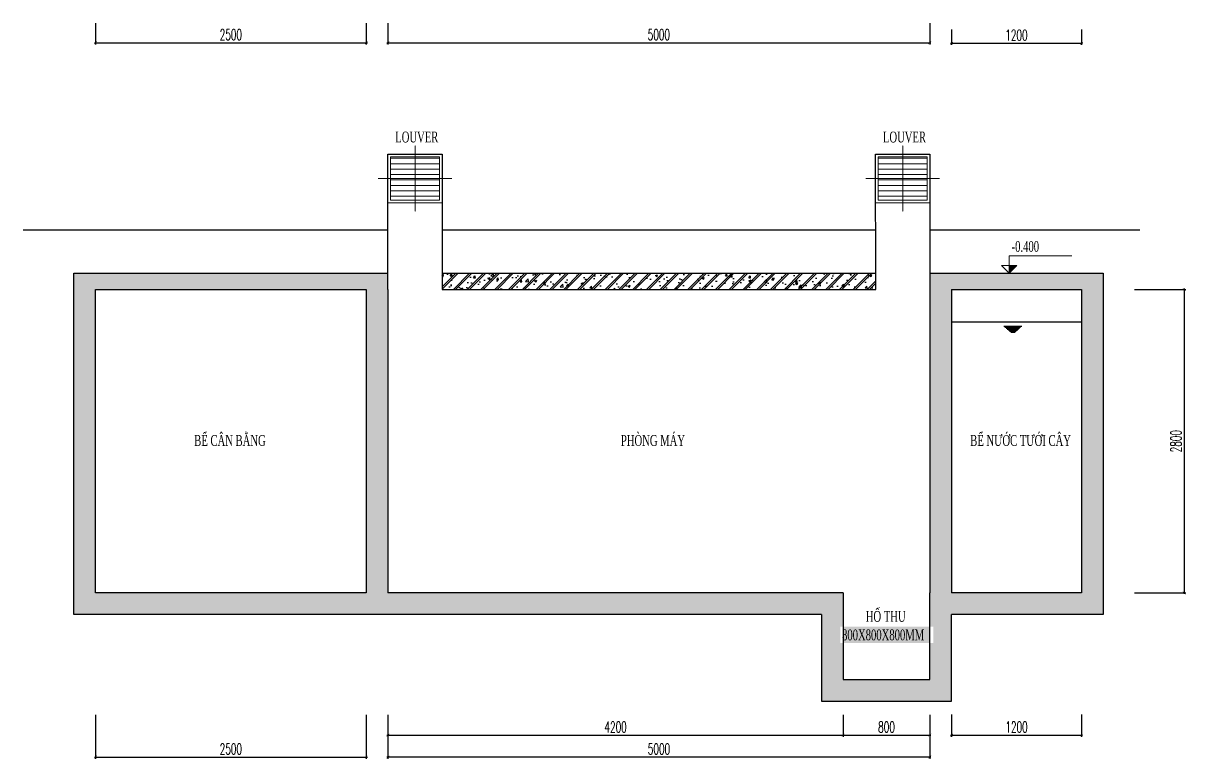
# Model space of a CAD drawing. Header units: millimetres. Extents: x -225363 to 347188, y -782467 to 813415.
# Drawn here: x 47267 to 57996, y 6259 to 13046 of the extents above; entities that cross this region are included whole.
import ezdxf

# ---------------------------------------------------------------- set-up
doc = ezdxf.new("R2010")
doc.units = ezdxf.units.MM
doc.linetypes.add('CENTER', pattern=[2, 1.25, -0.25, 0.25, -0.25])
doc.linetypes.add('CONTINOUS', pattern=[0])
for name, color, linetype, lineweight in [('day dien nguon', 251, 'Continuous', 9), ('N3-NOTE', 11, 'Continuous', 13), ('N4-OTHER1', 143, 'CONTINOUS', 15)]:
    doc.layers.add(name, color=color, linetype=linetype, lineweight=lineweight)
doc.layers.add('Text', color=3, linetype='Continuous')
doc.layers.add('TEXT_TK', color=2, linetype='Continuous')
doc.styles.add('HW_vnsimli', font='vnsimli.shx', dxfattribs={"width": 0.6})
doc.styles.add('mat bang 150', font='vntimeh.shx', dxfattribs={"width": 0.75})
doc.dimstyles.new('HW_ 1-50', dxfattribs={"dimscale": 50, "dimtxt": 2, "dimasz": 0.5, "dimexe": 0.3, "dimexo": 0, "dimgap": 0.5, "dimtad": 1, "dimdec": 0, "dimrnd": 10, "dimzin": 0, "dimdsep": 46, "dimtxsty": 'HW_vnsimli', "dimblk": 'ARCHTICK', "dimcen": 0.5, "dimdle": 0.2, "dimclrd": 8, "dimclre": 8, "dimclrt": 3, "dimadec": 0, "dimazin": 0, "dimtfac": 0.0001, "dimtdec": 0, "dimtix": 1, "dimtmove": 0, "dimatfit": 3, "dimldrblk": 'CLOSEDBLANK', "dimfxl": 0.18, "dimtfill": 1, "dimtolj": 1, "dimtzin": 0, "dimarcsym": 1})
pattern_1 = [(50, (45534.51, 5884.03), (215.178, -18.8256), [22.5, -247.5]), (355, (45534.51, 5884.03), (-41.6254, 225.6576), [18, -198]), (100.4514, (45552.45, 5882.47), (173.5528, 206.832), [19.122, -210.3426]), (46.1842, (45534.51, 5944.03), (320.1723, -49.6557), [33.75, -371.25]), (96.6356, (45561.2, 5939.9), (280.399, 292.235), [28.683, -315.514]), (351.1842, (45534.5, 5944.03), (280.399, 292.236), [27, -297]), (21, (45564.51, 5929.03), (179.072, -120.7857), [22.5, -247.5]), (326, (45564.51, 5929.03), (72.9946, 217.545), [18, -198]), (71.4514, (45579.44, 5918.97), (252.0668, 96.759), [19.122, -210.3426]), (37.5, (45534.514, 5884.034), (3.64796, 99.86816), [0, -195.6, 0, -201, 0, -198.75]), (7.5, (45534.51, 5884.03), (78.9209, 118.3235), [0, -114.6, 0, -191.1, 0, -75.75]), (327.5, (45467.61, 5884.03), (160.14673, -6.76646), [0, -75, 0, -234, 0, -310.5]), (317.5, (45437.61, 5884.03), (174.9559, 30.0315), [0, -97.5, 0, -155.4, 0, -220.5]), (45, (45534.51, 5884.03), (-63.6396, 63.6396), []), (45, (45534.51, 5905.03), (-63.6396, 63.6396), [])]

# ---------------------------------------------------------------- blocks, each defined once
blk = doc.blocks.new('$G450x400')
at = {"linetype": 'Continuous'}
h = blk.add_hatch(dxfattribs=at)
h.set_pattern_fill('_USER', color=8, scale=50, style=0, pattern_type=0)
h.set_pattern_definition([(0, (-4278900, -1257300), (0, 50), [])])
h.paths.add_polyline_path([(-225, -200), (225, -200), (225, 200), (-225, 200)])
at = {"color": 8, "linetype": 'Continuous'}
blk.add_lwpolyline([(-250, -225), (250, -225), (250, 225), (-250, 225)], close=True, dxfattribs=at)
at = {"color": 8, "linetype": 'CENTER'}
for points in [[(0, -305), (0, 305)], [(-340, 0), (340, 0)]]:
    blk.add_lwpolyline(points, dxfattribs=at)
at = {"linetype": 'Continuous'}
blk.add_lwpolyline([(-225, -200), (225, -200), (225, 200), (-225, 200)], close=True, dxfattribs=at)
blk = doc.blocks.new('_ARCHTICK')
at = {"const_width": 0.15}
blk.add_lwpolyline([(-0.5, -0.5), (0.5, 0.5)], dxfattribs=at)
blk = doc.blocks.new('*D129')
at = {"color": 8, "lineweight": -2, "transparency": 16777216}
for p, q in [((47933, 13046), (47933, 12851)), ((50433, 13046), (50433, 12851)), ((47923, 12866), (50443, 12866))]:
    blk.add_line(p, q, dxfattribs=at)
at = {"layer": 'Defpoints', "color": 0, "transparency": 16777216}
for p in [(47933, 13046), (50433, 13046), (50433, 12866)]:
    blk.add_point(p, dxfattribs=at)
at = {"color": 8, "lineweight": -2, "transparency": 16777216, "xscale": 25, "yscale": 25, "zscale": 25, "rotation": 180}
blk.add_blockref('_ARCHTICK', (47933, 12866), dxfattribs=at)
at = {"color": 8, "lineweight": -2, "transparency": 16777216, "xscale": 25, "yscale": 25, "zscale": 25}
blk.add_blockref('_ARCHTICK', (50433, 12866), dxfattribs=at)
at = {"color": 3, "transparency": 16777216, "insert": (49183, 12941), "char_height": 100, "attachment_point": 5, "style": 'HW_vnsimli', "bg_fill": 3, "box_fill_scale": 1.1, "bg_fill_color": 256, "bg_fill_true_color": 13158600, "bg_fill_transparency": 0}
blk.add_mtext('\\A1;2500', dxfattribs=at)
blk = doc.blocks.new('_ClosedBlank')
at = {"color": 0, "linetype": 'ByBlock', "lineweight": -2}
for p, q in [((-1, 0.17), (0, 0)), ((-1, 0.17), (-1, -0.17)), ((0, 0), (-1, -0.17))]:
    blk.add_line(p, q, dxfattribs=at)
blk = doc.blocks.new('*D130')
at = {"color": 8, "lineweight": -2, "transparency": 16777216}
for p, q in [((50633, 13046), (50633, 12851)), ((55633, 13046), (55633, 12851)), ((50623, 12866), (55643, 12866))]:
    blk.add_line(p, q, dxfattribs=at)
at = {"layer": 'Defpoints', "color": 0, "transparency": 16777216}
for p in [(50633, 13046), (55633, 13046), (55633, 12866)]:
    blk.add_point(p, dxfattribs=at)
at = {"color": 8, "lineweight": -2, "transparency": 16777216, "xscale": 25, "yscale": 25, "zscale": 25, "rotation": 180}
blk.add_blockref('_ARCHTICK', (50633, 12866), dxfattribs=at)
at = {"color": 8, "lineweight": -2, "transparency": 16777216, "xscale": 25, "yscale": 25, "zscale": 25}
blk.add_blockref('_ARCHTICK', (55633, 12866), dxfattribs=at)
at = {"color": 3, "transparency": 16777216, "insert": (53133, 12941), "char_height": 100, "attachment_point": 5, "style": 'HW_vnsimli', "bg_fill": 3, "box_fill_scale": 1.1, "bg_fill_color": 256, "bg_fill_true_color": 13158600, "bg_fill_transparency": 0}
blk.add_mtext('\\A1;5000', dxfattribs=at)
blk = doc.blocks.new('*D131')
at = {"color": 8, "lineweight": -2, "transparency": 16777216}
for p, q in [((47933, 6663), (47933, 6259)), ((50433, 6663), (50433, 6259)), ((47923, 6274), (50443, 6274))]:
    blk.add_line(p, q, dxfattribs=at)
at = {"layer": 'Defpoints', "color": 0, "transparency": 16777216}
for p in [(47933, 6663), (50433, 6663), (50433, 6274)]:
    blk.add_point(p, dxfattribs=at)
at = {"color": 8, "lineweight": -2, "transparency": 16777216, "xscale": 25, "yscale": 25, "zscale": 25, "rotation": 180}
blk.add_blockref('_ARCHTICK', (47933, 6274), dxfattribs=at)
at = {"color": 8, "lineweight": -2, "transparency": 16777216, "xscale": 25, "yscale": 25, "zscale": 25}
blk.add_blockref('_ARCHTICK', (50433, 6274), dxfattribs=at)
at = {"color": 3, "transparency": 16777216, "insert": (49183, 6349), "char_height": 100, "attachment_point": 5, "style": 'HW_vnsimli', "bg_fill": 3, "box_fill_scale": 1.1, "bg_fill_color": 256, "bg_fill_true_color": 13158600, "bg_fill_transparency": 0}
blk.add_mtext('\\A1;2500', dxfattribs=at)
blk = doc.blocks.new('*D132')
at = {"color": 8, "lineweight": -2, "transparency": 16777216}
for p, q in [((50633, 6663), (50633, 6461)), ((54834, 6663), (54834, 6461)), ((50623, 6476), (54844, 6476))]:
    blk.add_line(p, q, dxfattribs=at)
at = {"layer": 'Defpoints', "color": 0, "transparency": 16777216}
for p in [(50633, 6663), (54834, 6663), (54834, 6476)]:
    blk.add_point(p, dxfattribs=at)
at = {"color": 8, "lineweight": -2, "transparency": 16777216, "xscale": 25, "yscale": 25, "zscale": 25, "rotation": 180}
blk.add_blockref('_ARCHTICK', (50633, 6476), dxfattribs=at)
at = {"color": 8, "lineweight": -2, "transparency": 16777216, "xscale": 25, "yscale": 25, "zscale": 25}
blk.add_blockref('_ARCHTICK', (54834, 6476), dxfattribs=at)
at = {"color": 3, "transparency": 16777216, "insert": (52734, 6551), "char_height": 100, "attachment_point": 5, "style": 'HW_vnsimli', "bg_fill": 3, "box_fill_scale": 1.1, "bg_fill_color": 256, "bg_fill_true_color": 13158600, "bg_fill_transparency": 0}
blk.add_mtext('\\A1;4200', dxfattribs=at)
blk = doc.blocks.new('*D133')
at = {"color": 8, "lineweight": -2, "transparency": 16777216}
for p, q in [((54834, 6663), (54834, 6461)), ((55634, 6663), (55634, 6461)), ((54824, 6476), (55644, 6476))]:
    blk.add_line(p, q, dxfattribs=at)
at = {"layer": 'Defpoints', "color": 0, "transparency": 16777216}
for p in [(54834, 6663), (55634, 6663), (55634, 6476)]:
    blk.add_point(p, dxfattribs=at)
at = {"color": 8, "lineweight": -2, "transparency": 16777216, "xscale": 25, "yscale": 25, "zscale": 25, "rotation": 180}
blk.add_blockref('_ARCHTICK', (54834, 6476), dxfattribs=at)
at = {"color": 8, "lineweight": -2, "transparency": 16777216, "xscale": 25, "yscale": 25, "zscale": 25}
blk.add_blockref('_ARCHTICK', (55634, 6476), dxfattribs=at)
at = {"color": 3, "transparency": 16777216, "insert": (55234, 6551), "char_height": 100, "attachment_point": 5, "style": 'HW_vnsimli', "bg_fill": 3, "box_fill_scale": 1.1, "bg_fill_color": 256, "bg_fill_true_color": 13158600, "bg_fill_transparency": 0}
blk.add_mtext('\\A1;800', dxfattribs=at)
blk = doc.blocks.new('*D134')
at = {"color": 8, "lineweight": -2, "transparency": 16777216}
for p, q in [((50633, 6663), (50633, 6259)), ((55634, 6663), (55634, 6259)), ((55644, 6274), (50623, 6274))]:
    blk.add_line(p, q, dxfattribs=at)
at = {"layer": 'Defpoints', "color": 0, "transparency": 16777216}
for p in [(50633, 6663), (55634, 6663), (50633, 6274)]:
    blk.add_point(p, dxfattribs=at)
at = {"color": 8, "lineweight": -2, "transparency": 16777216, "xscale": 25, "yscale": 25, "zscale": 25, "rotation": 180}
blk.add_blockref('_ARCHTICK', (50633, 6274), dxfattribs=at)
at = {"color": 8, "lineweight": -2, "transparency": 16777216, "xscale": 25, "yscale": 25, "zscale": 25}
blk.add_blockref('_ARCHTICK', (55634, 6274), dxfattribs=at)
at = {"color": 3, "transparency": 16777216, "insert": (53134, 6349), "char_height": 100, "attachment_point": 5, "style": 'HW_vnsimli', "bg_fill": 3, "box_fill_scale": 1.1, "bg_fill_color": 256, "bg_fill_true_color": 13158600, "bg_fill_transparency": 0}
blk.add_mtext('\\A1;5000', dxfattribs=at)
blk = doc.blocks.new('*D145')
at = {"color": 8, "lineweight": -2, "transparency": 16777216}
for p, q in [((55833, 12988), (55833, 12846)), ((57033, 12988), (57033, 12846)), ((55823, 12861), (57043, 12861))]:
    blk.add_line(p, q, dxfattribs=at)
at = {"layer": 'Defpoints', "color": 0, "transparency": 16777216}
for p in [(55833, 12988), (57033, 12988), (57033, 12861)]:
    blk.add_point(p, dxfattribs=at)
at = {"color": 8, "lineweight": -2, "transparency": 16777216, "xscale": 25, "yscale": 25, "zscale": 25, "rotation": 180}
blk.add_blockref('_ARCHTICK', (55833, 12861), dxfattribs=at)
at = {"color": 8, "lineweight": -2, "transparency": 16777216, "xscale": 25, "yscale": 25, "zscale": 25}
blk.add_blockref('_ARCHTICK', (57033, 12861), dxfattribs=at)
at = {"color": 3, "transparency": 16777216, "insert": (56433, 12936), "char_height": 100, "attachment_point": 5, "style": 'HW_vnsimli', "bg_fill": 3, "box_fill_scale": 1.1, "bg_fill_color": 256, "bg_fill_true_color": 13158600, "bg_fill_transparency": 0}
blk.add_mtext('\\A1;1200', dxfattribs=at)
blk = doc.blocks.new('*U153')
at = {"layer": 'N3-NOTE'}
h = blk.add_hatch(color=256, dxfattribs=at)
h.dxf.hatch_style = 1
h.paths.add_polyline_path([(0, 0), (114, 115), (0, 115)])
for p, q in [((0, 115), (0, 259)), ((0, 259), (924, 259)), ((0, 0), (-114, 115)), ((114, 115), (-114, 115)), ((0, 0), (114, 115)), ((0, 115), (0, 0)), ((-152, 0), (136, 0))]:
    blk.add_line(p, q, dxfattribs=at)
blk = doc.blocks.new('*D155')
at = {"color": 8, "lineweight": -2, "transparency": 16777216}
for p, q in [((55834, 6667), (55834, 6461)), ((57033, 6667), (57033, 6461)), ((55824, 6476), (57043, 6476))]:
    blk.add_line(p, q, dxfattribs=at)
at = {"layer": 'Defpoints', "color": 0, "transparency": 16777216}
for p in [(55834, 6667), (57033, 6667), (57033, 6476)]:
    blk.add_point(p, dxfattribs=at)
at = {"color": 8, "lineweight": -2, "transparency": 16777216, "xscale": 25, "yscale": 25, "zscale": 25, "rotation": 180}
blk.add_blockref('_ARCHTICK', (55834, 6476), dxfattribs=at)
at = {"color": 8, "lineweight": -2, "transparency": 16777216, "xscale": 25, "yscale": 25, "zscale": 25}
blk.add_blockref('_ARCHTICK', (57033, 6476), dxfattribs=at)
at = {"color": 3, "transparency": 16777216, "insert": (56434, 6551), "char_height": 100, "attachment_point": 5, "style": 'HW_vnsimli', "bg_fill": 3, "box_fill_scale": 1.1, "bg_fill_color": 256, "bg_fill_true_color": 13158600, "bg_fill_transparency": 0}
blk.add_mtext('\\A1;1200', dxfattribs=at)
blk = doc.blocks.new('*D156')
at = {"color": 8, "lineweight": -2, "transparency": 16777216}
for p, q in [((57523, 10589), (57996, 10589)), ((57981, 10599), (57981, 7779)), ((57523, 7789), (57996, 7789))]:
    blk.add_line(p, q, dxfattribs=at)
at = {"layer": 'Defpoints', "color": 0, "transparency": 16777216}
for p in [(57523, 10589), (57523, 7789), (57981, 7789)]:
    blk.add_point(p, dxfattribs=at)
at = {"color": 8, "lineweight": -2, "transparency": 16777216, "xscale": 25, "yscale": 25, "zscale": 25}
for p, rotation in [((57981, 10589), 90), ((57981, 7789), 270)]:
    blk.add_blockref('_ARCHTICK', p, dxfattribs=dict(at, rotation=rotation))
at = {"color": 3, "transparency": 16777216, "insert": (57906, 9189), "char_height": 100, "attachment_point": 5, "rotation": 90, "style": 'HW_vnsimli', "bg_fill": 3, "box_fill_scale": 1.1, "bg_fill_color": 256, "bg_fill_true_color": 13158600, "bg_fill_transparency": 0}
blk.add_mtext('\\A1;2800', dxfattribs=at)
blk = doc.blocks.new('P_muc nuoc')
at = {"layer": 'TEXT_TK', "color": 11}
for p, q in [((-214, 135), (201, 135)), ((-187, 112), (176, 112)), ((-160, 90), (151, 90)), ((-133, 67), (126, 67)), ((-106, 45), (101, 45)), ((-79, 22), (77, 22)), ((-52, 0), (52, 0))]:
    blk.add_line(p, q, dxfattribs=at)

msp = doc.modelspace()

# ---------------------------------------------------------------- hatches: boundary and pattern name
h = msp.add_hatch()
h.set_pattern_fill('BTCT2', color=8, scale=30, pattern_type=2)
h.set_pattern_definition(pattern_1)
h.paths.add_polyline_path([(50633, 10738.9), (47733.1, 10738.9), (47733.1, 7588.9), (54634.1, 7588.9), (54634.1, 6788.9), (55834.1, 6788.9), (55834.1, 7588.9), (57233.1, 7588.9), (57233.1, 10738.9), (55634, 10738.9), (55634.1, 10588.9), (55634.1, 6988.9), (54834.1, 6988.9), (54834.1, 7788.9), (50633.1, 7788.9), (50633.1, 10588.9)])
h.paths.add_polyline_path([(50433.1, 10588.9), (50433.1, 7788.9), (47933.1, 7788.9), (47933.1, 10588.9)], flags=16)
h.paths.add_polyline_path([(55834.1, 10588.9), (57033.1, 10588.9), (57033.1, 7788.9), (55834.1, 7788.9)], flags=16)
h.paths.add_polyline_path([(54807.9, 7326.4), (55665.7, 7326.4), (55665.7, 7476.4), (54807.9, 7476.4)], flags=16)
h = msp.add_hatch()
h.set_pattern_fill('BTCT2', color=8, scale=30, pattern_type=2)
h.set_pattern_definition(pattern_1)
h.paths.add_polyline_path([(55134, 10738.9), (51133, 10738.9), (51133.1, 10588.9), (55134.1, 10588.9)])

# ---------------------------------------------------------------- linework, layer by layer
msp.add_line((57033.1, 10288.9), (55833.1, 10288.9))
for points in [[(50633.1, 10588.9), (50632.4, 11838.9), (51132.4, 11838.9), (51133.1, 10588.9), (51132.1, 10588.9)], [(55134.1, 10588.9), (55133.4, 11838.9), (55633.4, 11838.9), (55634.1, 10588.9), (55633.1, 10588.9)], [(54634.1, 7588.9), (47733.1, 7588.9), (47733.1, 10738.9), (50633, 10738.9)], [(51133, 10738.9), (55134, 10738.9)], [(55634, 10738.9), (57233.1, 10738.9), (57233.1, 7588.9), (55834.1, 7588.9)], [(50433.1, 7788.9), (47933.1, 7788.9), (47933.1, 10588.9), (50433.1, 10588.9)], [(50433.1, 10588.9), (50433.1, 7788.9)], [(50633.1, 10588.9), (50633.1, 7788.9)], [(51133.1, 10588.9), (55134.1, 10588.9)], [(55634.1, 10588.9), (55634.1, 7788.9)], [(55834.1, 10588.9), (55834.1, 7788.9)], [(55834.1, 10588.9), (57033.1, 10588.9), (57033.1, 7788.9), (55834.1, 7788.9)], [(54834.1, 7788.9), (50633.1, 7788.9)], [(54834.1, 7788.9), (54834.1, 6988.9), (55634.1, 6988.9), (55634.1, 7788.9)], [(54634.1, 7588.9), (54634.1, 6788.9), (55834.1, 6788.9), (55834.1, 7588.9)]]:
    msp.add_lwpolyline(points)
at = {"color": 8}
for points in [[(47267, 11138.9), (50633.1, 11138.9)], [(51132.8, 11138.9), (55133.8, 11138.9)], [(55633.1, 11138.9), (57572.2, 11138.9)]]:
    msp.add_lwpolyline(points, dxfattribs=at)

# ---------------------------------------------------------------- block references
at = {"layer": 'day dien nguon'}
for p in [(50882.4, 11613.9), (55383.4, 11613.9)]:
    msp.add_blockref('$G450x400', p, dxfattribs=at)
at = {"layer": 'N3-NOTE', "xscale": 0.625, "yscale": 0.625, "zscale": 0.625}
msp.add_blockref('*U153', (56365.7, 10738.9), dxfattribs=at)
at = {"layer": 'N4-OTHER1', "color": 7, "xscale": 0.4, "yscale": 0.4, "zscale": 0.4}
msp.add_blockref('P_muc nuoc', (56401.2, 10196.1), dxfattribs=at)

# ---------------------------------------------------------------- texts
at = {"layer": 'Text', "color": 3, "ltscale": 2, "style": 'mat bang 150', "width": 0.65}
for s, p in [('louver', (50699.8, 11946)), ('louver', (55200.8, 11946)), ('-0.400', (56388.2, 10936.4)), ('bÓ c©n b»ng', (48844.9, 9145.7)), ('phßng m¸y', (52782.6, 9145.7)), ('bÓ n\xadíc t\xadíi c©y', (56006.5, 9145.7)), ('hè thu', (55042.4, 7522.5)), ('800x800x800mm', (54823.6, 7351.4))]:
    msp.add_text(s, height=100, dxfattribs=at).set_placement(p)

# ---------------------------------------------------------------- dimensions: what is measured, and where the dimension line sits
for base, p1, p2, picture, middle in [((50433.1, 12866.5), (47933.1, 13045.9), (50433.1, 13045.9), '*D129', (49183.1, 12941.5)), ((55633.1, 12866.5), (50633.1, 13045.9), (55633.1, 13045.9), '*D130', (53133.1, 12941.5)), ((57033.1, 12861.5), (55833.1, 12988.4), (57033.1, 12988.4), '*D145', (56433.1, 12936.5)), ((50433.1, 6273.5), (47933.1, 6662.6), (50433.1, 6662.6), '*D131', (49183.1, 6348.5)), ((54834.1, 6476.3), (50633.1, 6662.6), (54834.1, 6662.6), '*D132', (52733.6, 6551.3)), ((57033.1, 6475.5), (55834.1, 6666.5), (57033.1, 6666.5), '*D155', (56433.6, 6550.5))]:
    dim = msp.add_linear_dim(base=base, p1=p1, p2=p2, dimstyle='HW_ 1-50')
    dim.commit()
    dim.dimension.update_dxf_attribs({"geometry": picture, "text_midpoint": middle})
dim = msp.add_linear_dim(base=(57980.6, 7788.9), p1=(57522.9, 10588.9), p2=(57522.9, 7788.9), angle=90, dimstyle='HW_ 1-50')
dim.commit()
dim.dimension.update_dxf_attribs({"geometry": '*D156', "text_midpoint": (57905.6, 9188.9)})

# ---------------------------------------------------------------- next in the draw order: dimensions: what is measured, and where the dimension line sits
dim = msp.add_linear_dim(base=(55634.1, 6476.3), p1=(54834.1, 6662.6), p2=(55634.1, 6662.6), dimstyle='HW_ 1-50')
dim.commit()
dim.dimension.update_dxf_attribs({"geometry": '*D133', "text_midpoint": (55234.1, 6551.3)})

# ---------------------------------------------------------------- next in the draw order: dimensions: what is measured, and where the dimension line sits
dim = msp.add_linear_dim(base=(50633.1, 6273.5), p1=(55634.1, 6662.6), p2=(50633.1, 6662.6), dimstyle='HW_ 1-50')
dim.commit()
dim.dimension.update_dxf_attribs({"geometry": '*D134', "text_midpoint": (53133.6, 6348.5)})

doc.saveas('drawing.dxf')
